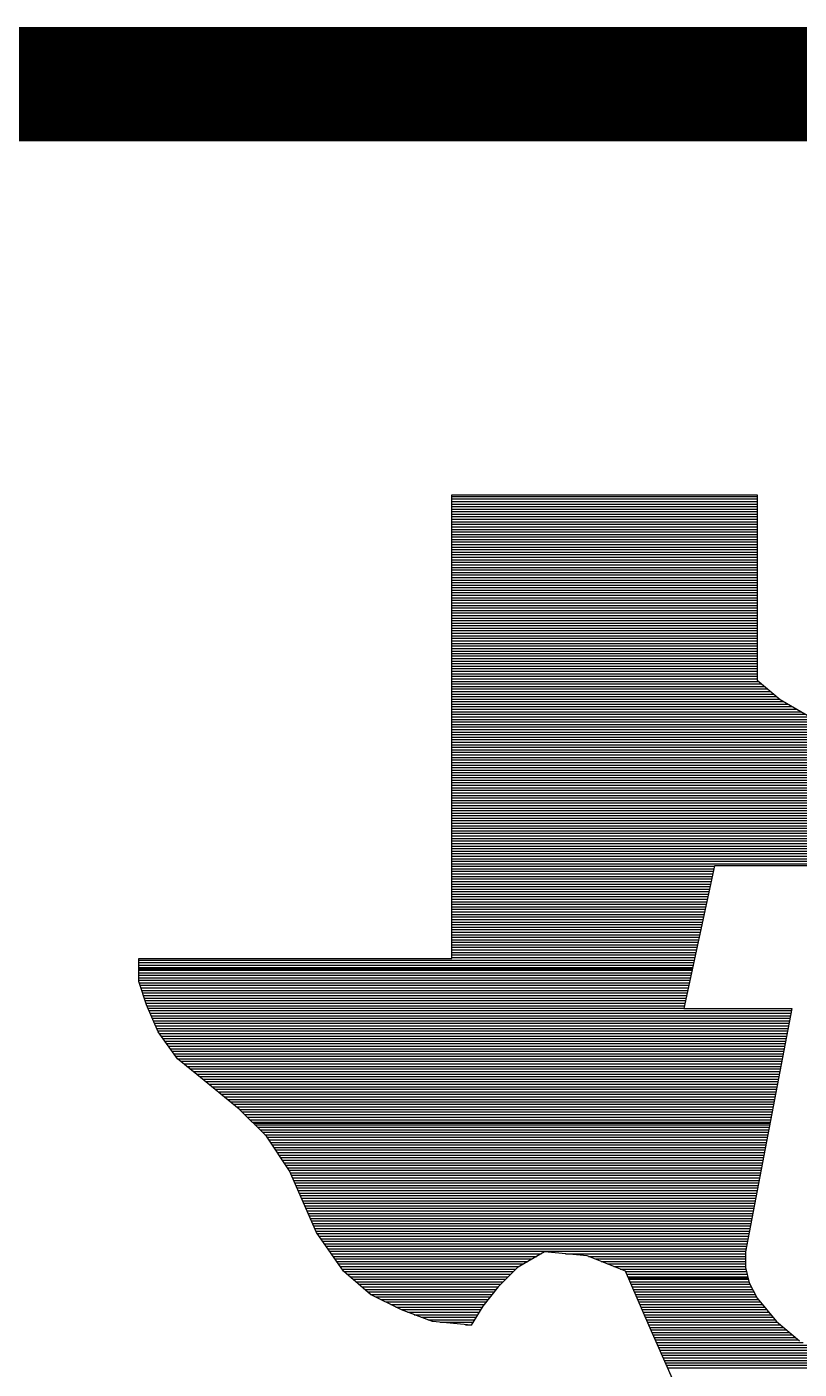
# Model space of a CAD drawing. Extents: x -19 to 106, y -45 to 160.
# Drawn here: x 1.535 to 3.249, y -28.598 to -25.619 of the extents above; entities that cross this region are included whole.
import ezdxf

# ---------------------------------------------------------------- set-up
doc = ezdxf.new("R2010")
doc.units = 0
doc.layers.add('DF_TITLE_BLOCK', color=2, linetype='CONTINUOUS')

msp = doc.modelspace()

# ---------------------------------------------------------------- linework, layer by layer
at = {"layer": 'DF_TITLE_BLOCK', "const_width": 0.254}
msp.add_lwpolyline([(-0.838708, -25.746202), (105.968292, -25.746202), (105.968292, -44.669202), (-18.618708, -44.669202), (-18.618708, -25.746202), (5.003292, -25.746202)], dxfattribs=at)
at = {"layer": 'DF_TITLE_BLOCK'}
for points in [[(2.478024, -27.686762), (2.478024, -26.658062)], [(2.478024, -27.686762), (2.478024, -26.658062)], [(2.478024, -27.686762), (2.478024, -26.658062)], [(2.478024, -26.658062), (3.155188, -26.658062)], [(2.478024, -26.658062), (3.155188, -26.658062)], [(2.478024, -26.658062), (3.155188, -26.658062)], [(2.478024, -26.661364), (3.155188, -26.661364)], [(3.155188, -26.658062), (3.155188, -27.069542)], [(3.155188, -26.658062), (3.155188, -27.069542)], [(3.155188, -26.658062), (3.155188, -27.069542)], [(2.478024, -26.666952), (3.155188, -26.666952)], [(2.478024, -26.67254), (3.155188, -26.67254)], [(2.478024, -26.678382), (3.155188, -26.678382)], [(2.478024, -26.68397), (3.155188, -26.68397)], [(2.478024, -26.689558), (3.155188, -26.689558)], [(2.478024, -26.695146), (3.155188, -26.695146)], [(2.478024, -26.700734), (3.155188, -26.700734)], [(2.478024, -26.706322), (3.155188, -26.706322)], [(2.478024, -26.71191), (3.155188, -26.71191)], [(2.478024, -26.717498), (3.155188, -26.717498)], [(2.478024, -26.72334), (3.155188, -26.72334)], [(2.478024, -26.728928), (3.155188, -26.728928)], [(2.478024, -26.734516), (3.155188, -26.734516)], [(2.478024, -26.740104), (3.155188, -26.740104)], [(2.478024, -26.745692), (3.155188, -26.745692)], [(2.478024, -26.75128), (3.155188, -26.75128)], [(2.478024, -26.756868), (3.155188, -26.756868)], [(2.478024, -26.762456), (3.155188, -26.762456)], [(2.478024, -26.768298), (3.155188, -26.768298)], [(2.478024, -26.773886), (3.155188, -26.773886)], [(2.478024, -26.779474), (3.155188, -26.779474)], [(2.478024, -26.785062), (3.155188, -26.785062)], [(2.478024, -26.79065), (3.155188, -26.79065)], [(2.478024, -26.796492), (3.155188, -26.796492)], [(2.478024, -26.80208), (3.155188, -26.80208)], [(2.478024, -26.807414), (3.155188, -26.807414)], [(2.478024, -26.813256), (3.155188, -26.813256)], [(2.478024, -26.818844), (3.155188, -26.818844)], [(2.478024, -26.824432), (3.155188, -26.824432)], [(2.478024, -26.83002), (3.155188, -26.83002)], [(2.478024, -26.835608), (3.155188, -26.835608)], [(2.478024, -26.84145), (3.155188, -26.84145)], [(2.478024, -26.847038), (3.155188, -26.847038)], [(2.478024, -26.852626), (3.155188, -26.852626)], [(2.478024, -26.858214), (3.155188, -26.858214)], [(2.478024, -26.863802), (3.155188, -26.863802)], [(2.478024, -26.86939), (3.155188, -26.86939)], [(2.478024, -26.874978), (3.155188, -26.874978)], [(2.478024, -26.880566), (3.155188, -26.880566)], [(2.478024, -26.886408), (3.155188, -26.886408)], [(2.478024, -26.891996), (3.155188, -26.891996)], [(2.478024, -26.897584), (3.155188, -26.897584)], [(2.478024, -26.903172), (3.155188, -26.903172)], [(2.478024, -26.90876), (3.155188, -26.90876)], [(2.478024, -26.914348), (3.155188, -26.914348)], [(2.478024, -26.919936), (3.155188, -26.919936)], [(2.478024, -26.925524), (3.155188, -26.925524)], [(2.478024, -26.931366), (3.155188, -26.931366)], [(2.478024, -26.936954), (3.155188, -26.936954)], [(2.478024, -26.942542), (3.155188, -26.942542)], [(2.478024, -26.94813), (3.155188, -26.94813)], [(2.478024, -26.953718), (3.155188, -26.953718)], [(2.478024, -26.959306), (3.155188, -26.959306)], [(2.478024, -26.964894), (3.155188, -26.964894)], [(2.478024, -26.970482), (3.155188, -26.970482)], [(2.478024, -26.976324), (3.155188, -26.976324)], [(2.478024, -26.981912), (3.155188, -26.981912)], [(2.478024, -26.9875), (3.155188, -26.9875)], [(2.478024, -26.993088), (3.155188, -26.993088)], [(2.478024, -26.998676), (3.155188, -26.998676)], [(2.478024, -27.004518), (3.155188, -27.004518)], [(2.478024, -27.010106), (3.155188, -27.010106)], [(2.478024, -27.01544), (3.155188, -27.01544)], [(2.478024, -27.021282), (3.155188, -27.021282)], [(2.478024, -27.02687), (3.155188, -27.02687)], [(2.478024, -27.032458), (3.155188, -27.032458)], [(2.478024, -27.038046), (3.155188, -27.038046)], [(2.478024, -27.043634), (3.155188, -27.043634)], [(2.478024, -27.049476), (3.155188, -27.049476)], [(2.478024, -27.055064), (3.155188, -27.055064)], [(2.478024, -27.060652), (3.155188, -27.060652)], [(2.478024, -27.06624), (3.155188, -27.06624)], [(2.478024, -27.071828), (3.157982, -27.071828)], [(2.478024, -27.077416), (3.164586, -27.077416)], [(3.155188, -27.069542), (3.206496, -27.112468)], [(3.155188, -27.069542), (3.206496, -27.112468)], [(3.155188, -27.069542), (3.206496, -27.112468)], [(2.478024, -27.083004), (3.171444, -27.083004)], [(2.478024, -27.088592), (3.178302, -27.088592)], [(2.478024, -27.094434), (3.184906, -27.094434)], [(2.478024, -27.100022), (3.191764, -27.100022)], [(2.478024, -27.10561), (3.198368, -27.10561)], [(2.478024, -27.111198), (3.205226, -27.111198)], [(2.478024, -27.116786), (3.21437, -27.116786)], [(2.478024, -27.122374), (3.224022, -27.122374)], [(2.478024, -27.127962), (3.233928, -27.127962)], [(2.478024, -27.13355), (3.243834, -27.13355)], [(2.478024, -27.139392), (3.25374, -27.139392)], [(3.206496, -27.112468), (3.266694, -27.146758)], [(3.206496, -27.112468), (3.266694, -27.146758)], [(3.206496, -27.112468), (3.266694, -27.146758)], [(2.478024, -27.14498), (3.263646, -27.14498)], [(2.478024, -27.150568), (3.276346, -27.150568)], [(2.478024, -27.156156), (3.290316, -27.156156)], [(2.478024, -27.161744), (3.30454, -27.161744)], [(2.478024, -27.167586), (3.320288, -27.167586)], [(2.478024, -27.17292), (3.337052, -27.17292)], [(2.478024, -27.178508), (3.35407, -27.178508)], [(2.478024, -27.18435), (3.360166, -27.18435)], [(2.478024, -27.189938), (3.35915, -27.189938)], [(2.478024, -27.195526), (3.358134, -27.195526)], [(2.478024, -27.201114), (3.356864, -27.201114)], [(2.478024, -27.206702), (3.355848, -27.206702)], [(2.478024, -27.212544), (3.354832, -27.212544)], [(2.478024, -27.218132), (3.353562, -27.218132)], [(2.478024, -27.223466), (3.352546, -27.223466)], [(2.478024, -27.229308), (3.351276, -27.229308)], [(2.478024, -27.234896), (3.35026, -27.234896)], [(2.478024, -27.240484), (3.34899, -27.240484)], [(2.478024, -27.246072), (3.347974, -27.246072)], [(2.478024, -27.25166), (3.346704, -27.25166)], [(2.478024, -27.257502), (3.345688, -27.257502)], [(2.478024, -27.26309), (3.344418, -27.26309)], [(2.478024, -27.268678), (3.343402, -27.268678)], [(2.478024, -27.274266), (3.342132, -27.274266)], [(2.478024, -27.279854), (3.341116, -27.279854)], [(2.478024, -27.285442), (3.3401, -27.285442)], [(2.478024, -27.29103), (3.33883, -27.29103)], [(2.478024, -27.296618), (3.337814, -27.296618)], [(2.478024, -27.30246), (3.336798, -27.30246)], [(2.478024, -27.308048), (3.335528, -27.308048)], [(2.478024, -27.313636), (3.334512, -27.313636)], [(2.478024, -27.319224), (3.333242, -27.319224)], [(2.478024, -27.324812), (3.332226, -27.324812)], [(2.478024, -27.3304), (3.33121, -27.3304)], [(2.478024, -27.335988), (3.32994, -27.335988)], [(2.478024, -27.341576), (3.328924, -27.341576)], [(2.478024, -27.347418), (3.327654, -27.347418)], [(2.478024, -27.353006), (3.326638, -27.353006)], [(2.478024, -27.358594), (3.325368, -27.358594)], [(2.478024, -27.364182), (3.324352, -27.364182)], [(2.478024, -27.36977), (3.323082, -27.36977)], [(2.478024, -27.375612), (3.322066, -27.375612)], [(2.478024, -27.380946), (3.320796, -27.380946)], [(2.478024, -27.386534), (3.31978, -27.386534)], [(2.478024, -27.392376), (3.31851, -27.392376)], [(2.478024, -27.397964), (3.317494, -27.397964)], [(2.478024, -27.403552), (3.316478, -27.403552)], [(2.478024, -27.40914), (3.315208, -27.40914)], [(2.478024, -27.414728), (3.314192, -27.414728)], [(2.478024, -27.42057), (3.313176, -27.42057)], [(2.478024, -27.426158), (3.311906, -27.426158)], [(2.478024, -27.431492), (3.31089, -27.431492)], [(2.478024, -27.437334), (3.30962, -27.437334)], [(2.478024, -27.442922), (3.308604, -27.442922)], [(2.478024, -27.44851), (3.307588, -27.44851)], [(2.478024, -27.454098), (3.306318, -27.454098)], [(2.478024, -27.459686), (3.305302, -27.459686)], [(2.478024, -27.465528), (3.304032, -27.465528)], [(2.478024, -27.471116), (3.303016, -27.471116)], [(2.478024, -27.476704), (3.301746, -27.476704)], [(2.478024, -27.482292), (3.0607, -27.482292)], [(2.478024, -27.48788), (3.05943, -27.48788)], [(2.478024, -27.493468), (3.05816, -27.493468)], [(3.060954, -27.481022), (2.992374, -27.798268)], [(3.060954, -27.481022), (2.992374, -27.798268)], [(3.060954, -27.481022), (2.992374, -27.798268)], [(3.300984, -27.481022), (3.060954, -27.481022)], [(3.300984, -27.481022), (3.060954, -27.481022)], [(3.300984, -27.481022), (3.060954, -27.481022)], [(2.478024, -27.499056), (3.05689, -27.499056)], [(2.478024, -27.504644), (3.05562, -27.504644)], [(2.478024, -27.510486), (3.054604, -27.510486)], [(2.478024, -27.516074), (3.053334, -27.516074)], [(2.478024, -27.521662), (3.052064, -27.521662)], [(2.478024, -27.52725), (3.050794, -27.52725)], [(2.478024, -27.532838), (3.049778, -27.532838)], [(2.478024, -27.538426), (3.048508, -27.538426)], [(2.478024, -27.544014), (3.047238, -27.544014)], [(2.478024, -27.549602), (3.046222, -27.549602)], [(2.478024, -27.555444), (3.044952, -27.555444)], [(2.478024, -27.561032), (3.043682, -27.561032)], [(2.478024, -27.56662), (3.042412, -27.56662)], [(2.478024, -27.572208), (3.041142, -27.572208)], [(2.478024, -27.577796), (3.040126, -27.577796)], [(2.478024, -27.583638), (3.038856, -27.583638)], [(2.478024, -27.588972), (3.037586, -27.588972)], [(2.478024, -27.59456), (3.036316, -27.59456)], [(2.478024, -27.600402), (3.035046, -27.600402)], [(2.478024, -27.60599), (3.03403, -27.60599)], [(2.478024, -27.611578), (3.03276, -27.611578)], [(2.478024, -27.617166), (3.03149, -27.617166)], [(2.478024, -27.622754), (3.03022, -27.622754)], [(2.478024, -27.628596), (3.02895, -27.628596)], [(2.478024, -27.634184), (3.027934, -27.634184)], [(2.478024, -27.639518), (3.026664, -27.639518)], [(2.478024, -27.64536), (3.025394, -27.64536)], [(2.478024, -27.650948), (3.024124, -27.650948)], [(2.478024, -27.656536), (3.022854, -27.656536)], [(2.478024, -27.662124), (3.021838, -27.662124)], [(2.478024, -27.667712), (3.020568, -27.667712)], [(2.478024, -27.673554), (3.019298, -27.673554)], [(1.783588, -27.738324), (1.783588, -27.686762)], [(1.783588, -27.686762), (2.478024, -27.686762)], [(1.783588, -27.686762), (2.478024, -27.686762)], [(1.783588, -27.738324), (1.783588, -27.686762)], [(1.783588, -27.686762), (2.478024, -27.686762)], [(1.783588, -27.738324), (1.783588, -27.686762)], [(1.783588, -27.690318), (3.015742, -27.690318)], [(1.783588, -27.695906), (3.014472, -27.695906)], [(1.783588, -27.701494), (3.013202, -27.701494)], [(2.478024, -27.679142), (3.018028, -27.679142)], [(2.478024, -27.68473), (3.016758, -27.68473)], [(1.783588, -27.707082), (3.011932, -27.707082)], [(1.783588, -27.709876), (3.011424, -27.709876)], [(1.783588, -27.71267), (3.010662, -27.71267)], [(1.783588, -27.718512), (3.009646, -27.718512)], [(1.783588, -27.7241), (3.008376, -27.7241)], [(1.783588, -27.729688), (3.007106, -27.729688)], [(1.783588, -27.735276), (3.005836, -27.735276)], [(1.800606, -27.789632), (1.783588, -27.738324)], [(1.800606, -27.789632), (1.783588, -27.738324)], [(1.800606, -27.789632), (1.783588, -27.738324)], [(1.784604, -27.740864), (3.004566, -27.740864)], [(1.786382, -27.746452), (3.00355, -27.746452)], [(1.78816, -27.75204), (3.00228, -27.75204)], [(1.790192, -27.757628), (3.00101, -27.757628)], [(1.79197, -27.76347), (2.99974, -27.76347)], [(1.793748, -27.769058), (2.99847, -27.769058)], [(1.79578, -27.774646), (2.997454, -27.774646)], [(1.797558, -27.780234), (2.996184, -27.780234)], [(1.79959, -27.785822), (2.995168, -27.785822)], [(1.826514, -27.849576), (1.800606, -27.789632)], [(1.826514, -27.849576), (1.800606, -27.789632)], [(1.826514, -27.849576), (1.800606, -27.789632)], [(1.801622, -27.791664), (2.993898, -27.791664)], [(1.803908, -27.796998), (2.992628, -27.796998)], [(1.806448, -27.802586), (3.231388, -27.802586)], [(1.808734, -27.808428), (3.230372, -27.808428)], [(1.811274, -27.814016), (3.229356, -27.814016)], [(1.81356, -27.819604), (3.22834, -27.819604)], [(1.815846, -27.825192), (3.22707, -27.825192)], [(2.992374, -27.798268), (3.232404, -27.798268)], [(2.992374, -27.798268), (3.232404, -27.798268)], [(2.992374, -27.798268), (3.232404, -27.798268)], [(3.232404, -27.798268), (3.137916, -28.295346)], [(3.232404, -27.798268), (3.137916, -28.295346)], [(3.232404, -27.798268), (3.137916, -28.295346)], [(1.818386, -27.83078), (3.226054, -27.83078)], [(1.820926, -27.836622), (3.225038, -27.836622)], [(1.823212, -27.84221), (3.224022, -27.84221)], [(1.825752, -27.847798), (3.223006, -27.847798)], [(1.869186, -27.909774), (1.826514, -27.849576)], [(1.869186, -27.909774), (1.826514, -27.849576)], [(1.869186, -27.909774), (1.826514, -27.849576)], [(1.829054, -27.853386), (3.221736, -27.853386)], [(1.833118, -27.858974), (3.22072, -27.858974)], [(1.837182, -27.864562), (3.219704, -27.864562)], [(1.841246, -27.87015), (3.218688, -27.87015)], [(1.84531, -27.875738), (3.217672, -27.875738)], [(1.84912, -27.88158), (3.216402, -27.88158)], [(1.853184, -27.887168), (3.215386, -27.887168)], [(1.857248, -27.892756), (3.21437, -27.892756)], [(1.861312, -27.898344), (3.213354, -27.898344)], [(1.865376, -27.903932), (3.212338, -27.903932)], [(1.869186, -27.90952), (3.211068, -27.90952)], [(1.912366, -27.944064), (1.869186, -27.909774)], [(1.912366, -27.944064), (1.869186, -27.909774)], [(1.912366, -27.944064), (1.869186, -27.909774)], [(1.876298, -27.915108), (3.210052, -27.915108)], [(1.88341, -27.920696), (3.209036, -27.920696)], [(1.890268, -27.926538), (3.20802, -27.926538)], [(1.89738, -27.932126), (3.207004, -27.932126)], [(1.904238, -27.937714), (3.205734, -27.937714)], [(1.91135, -27.943302), (3.204718, -27.943302)], [(2.006346, -28.021026), (1.912366, -27.944064)], [(2.006346, -28.021026), (1.912366, -27.944064)], [(2.006346, -28.021026), (1.912366, -27.944064)], [(1.918462, -27.94889), (3.203702, -27.94889)], [(1.92532, -27.954478), (3.202686, -27.954478)], [(1.932178, -27.960066), (3.20167, -27.960066)], [(1.939036, -27.965654), (3.200654, -27.965654)], [(1.945894, -27.971496), (3.199638, -27.971496)], [(1.952752, -27.977084), (3.198622, -27.977084)], [(1.95961, -27.982672), (3.197352, -27.982672)], [(1.966468, -27.98826), (3.196336, -27.98826)], [(1.973326, -27.993848), (3.19532, -27.993848)], [(1.980184, -27.99969), (3.194304, -27.99969)], [(1.987042, -28.005024), (3.193288, -28.005024)], [(1.9939, -28.010612), (3.192018, -28.010612)], [(2.000758, -28.016454), (3.191002, -28.016454)], [(2.066544, -28.081224), (2.006346, -28.021026)], [(2.066544, -28.081224), (2.006346, -28.021026)], [(2.066544, -28.081224), (2.006346, -28.021026)], [(2.007362, -28.022042), (3.189986, -28.022042)], [(2.01295, -28.02763), (3.18897, -28.02763)], [(2.018538, -28.033218), (3.187954, -28.033218)], [(2.02438, -28.038806), (3.186684, -28.038806)], [(2.029968, -28.044648), (3.185668, -28.044648)], [(2.035556, -28.050236), (3.184652, -28.050236)], [(2.038096, -28.052776), (3.184144, -28.052776)], [(2.041144, -28.055824), (3.183636, -28.055824)], [(2.046732, -28.061412), (3.18262, -28.061412)], [(2.052574, -28.067), (3.18135, -28.067)], [(2.057908, -28.072588), (3.180334, -28.072588)], [(2.063496, -28.078176), (3.179318, -28.078176)], [(2.118106, -28.158186), (2.066544, -28.081224)], [(2.118106, -28.158186), (2.066544, -28.081224)], [(2.118106, -28.158186), (2.066544, -28.081224)], [(2.068322, -28.083764), (3.178302, -28.083764)], [(2.072132, -28.089606), (3.177286, -28.089606)], [(2.075688, -28.095194), (3.176016, -28.095194)], [(2.079498, -28.100782), (3.175, -28.100782)], [(2.083308, -28.10637), (3.173984, -28.10637)], [(2.087118, -28.111958), (3.172968, -28.111958)], [(2.090928, -28.117546), (3.171952, -28.117546)], [(2.094484, -28.123134), (3.170682, -28.123134)], [(2.098294, -28.128722), (3.169666, -28.128722)], [(2.102104, -28.134564), (3.16865, -28.134564)], [(2.105914, -28.140152), (3.167634, -28.140152)], [(2.109724, -28.14574), (3.166618, -28.14574)], [(2.11328, -28.151328), (3.165348, -28.151328)], [(2.11709, -28.156916), (3.164332, -28.156916)], [(2.177796, -28.295346), (2.118106, -28.158186)], [(2.177796, -28.295346), (2.118106, -28.158186)], [(2.177796, -28.295346), (2.118106, -28.158186)], [(2.119884, -28.162504), (3.163316, -28.162504)], [(2.12217, -28.168092), (3.1623, -28.168092)], [(2.12471, -28.17368), (3.161284, -28.17368)], [(2.12725, -28.179522), (3.160014, -28.179522)], [(2.12979, -28.18511), (3.158998, -28.18511)], [(2.132076, -28.190698), (3.157982, -28.190698)], [(2.134616, -28.196286), (3.156966, -28.196286)], [(2.137156, -28.201874), (3.15595, -28.201874)], [(2.139442, -28.207716), (3.15468, -28.207716)], [(2.141982, -28.213304), (3.153664, -28.213304)], [(2.144268, -28.218638), (3.152648, -28.218638)], [(2.147062, -28.22448), (3.151632, -28.22448)], [(2.149348, -28.230068), (3.150616, -28.230068)], [(2.151888, -28.235656), (3.149346, -28.235656)], [(2.154174, -28.241244), (3.14833, -28.241244)], [(2.156714, -28.246832), (3.147314, -28.246832)], [(2.159254, -28.252674), (3.146298, -28.252674)], [(2.16154, -28.258262), (3.145282, -28.258262)], [(2.16408, -28.26385), (3.144012, -28.26385)], [(2.16662, -28.269438), (3.142996, -28.269438)], [(2.16916, -28.275026), (3.14198, -28.275026)], [(2.171446, -28.280614), (3.140964, -28.280614)], [(2.173986, -28.286202), (3.139948, -28.286202)], [(2.176272, -28.29179), (3.138678, -28.29179)], [(2.237994, -28.381198), (2.177796, -28.295346)], [(2.237994, -28.381198), (2.177796, -28.295346)], [(2.237994, -28.381198), (2.177796, -28.295346)], [(2.17932, -28.297632), (3.137662, -28.297632)], [(3.137916, -28.295346), (3.129534, -28.338272)], [(3.137916, -28.295346), (3.129534, -28.338272)], [(3.137916, -28.295346), (3.129534, -28.338272)], [(2.183384, -28.30322), (3.136392, -28.30322)], [(2.187448, -28.308808), (3.135376, -28.308808)], [(2.191258, -28.314396), (3.134106, -28.314396)], [(2.195068, -28.319984), (3.13309, -28.319984)], [(2.199132, -28.325572), (3.132074, -28.325572)], [(2.202942, -28.33116), (3.130804, -28.33116)], [(2.207006, -28.336748), (3.129788, -28.336748)], [(2.21107, -28.34259), (2.676398, -28.34259)], [(2.21488, -28.348178), (2.666492, -28.348178)], [(2.21869, -28.353766), (2.656586, -28.353766)], [(2.222754, -28.359354), (2.646934, -28.359354)], [(2.683764, -28.338272), (2.623566, -28.372562)], [(2.683764, -28.338272), (2.623566, -28.372562)], [(2.683764, -28.338272), (2.623566, -28.372562)], [(2.777998, -28.346908), (2.683764, -28.338272)], [(2.777998, -28.346908), (2.683764, -28.338272)], [(2.777998, -28.346908), (2.683764, -28.338272)], [(2.730246, -28.34259), (3.129534, -28.34259)], [(2.863596, -28.381198), (2.777998, -28.346908)], [(2.863596, -28.381198), (2.777998, -28.346908)], [(2.863596, -28.381198), (2.777998, -28.346908)], [(2.7813, -28.348178), (3.129534, -28.348178)], [(2.79527, -28.353766), (3.129534, -28.353766)], [(2.80924, -28.359354), (3.129534, -28.359354)], [(3.129534, -28.338272), (3.129534, -28.372562)], [(3.129534, -28.338272), (3.129534, -28.372562)], [(3.129534, -28.338272), (3.129534, -28.372562)], [(2.226564, -28.364942), (2.637028, -28.364942)], [(2.230628, -28.370784), (2.627122, -28.370784)], [(2.234692, -28.376118), (2.62001, -28.376118)], [(2.297938, -28.432506), (2.237994, -28.381198)], [(2.297938, -28.432506), (2.237994, -28.381198)], [(2.297938, -28.432506), (2.237994, -28.381198)], [(2.238756, -28.381706), (2.614422, -28.381706)], [(2.24536, -28.387548), (2.608834, -28.387548)], [(2.623566, -28.372562), (2.580894, -28.415488)], [(2.623566, -28.372562), (2.580894, -28.415488)], [(2.623566, -28.372562), (2.580894, -28.415488)], [(2.82321, -28.364942), (3.129534, -28.364942)], [(2.837434, -28.370784), (3.129534, -28.370784)], [(2.851404, -28.376118), (3.130296, -28.376118)], [(2.915158, -28.501086), (2.863596, -28.381198)], [(2.915158, -28.501086), (2.863596, -28.381198)], [(2.915158, -28.501086), (2.863596, -28.381198)], [(2.864104, -28.381706), (3.13182, -28.381706)], [(2.86639, -28.387548), (3.133344, -28.387548)], [(3.129534, -28.372562), (3.137916, -28.406852)], [(3.129534, -28.372562), (3.137916, -28.406852)], [(3.129534, -28.372562), (3.137916, -28.406852)], [(2.251964, -28.393136), (2.603246, -28.393136)], [(2.258568, -28.398724), (2.597658, -28.398724)], [(2.265172, -28.404312), (2.59207, -28.404312)], [(2.271522, -28.4099), (2.586228, -28.4099)], [(2.278126, -28.415742), (2.58064, -28.415742)], [(2.580894, -28.415488), (2.546604, -28.458414)], [(2.580894, -28.415488), (2.546604, -28.458414)], [(2.580894, -28.415488), (2.546604, -28.458414)], [(2.86893, -28.393136), (3.134614, -28.393136)], [(2.869946, -28.395676), (3.135376, -28.395676)], [(2.871216, -28.398724), (3.136138, -28.398724)], [(2.873756, -28.404312), (3.137408, -28.404312)], [(2.876042, -28.4099), (3.139694, -28.4099)], [(2.878582, -28.415742), (3.142488, -28.415742)], [(3.137916, -28.406852), (3.155188, -28.441142)], [(3.137916, -28.406852), (3.155188, -28.441142)], [(3.137916, -28.406852), (3.155188, -28.441142)], [(2.28473, -28.42133), (2.576322, -28.42133)], [(2.291334, -28.426664), (2.57175, -28.426664)], [(2.366518, -28.466796), (2.297938, -28.432506)], [(2.297938, -28.432506), (2.567178, -28.432506)], [(2.366518, -28.466796), (2.297938, -28.432506)], [(2.366518, -28.466796), (2.297938, -28.432506)], [(2.30886, -28.438094), (2.562606, -28.438094)], [(2.32029, -28.443682), (2.558288, -28.443682)], [(2.331466, -28.44927), (2.553716, -28.44927)], [(2.880868, -28.42133), (3.145282, -28.42133)], [(2.883408, -28.426664), (3.148076, -28.426664)], [(2.885694, -28.432506), (3.15087, -28.432506)], [(2.88798, -28.438094), (3.153664, -28.438094)], [(2.89052, -28.443682), (3.157474, -28.443682)], [(2.89306, -28.44927), (3.162046, -28.44927)], [(3.155188, -28.441142), (3.198114, -28.492704)], [(3.155188, -28.441142), (3.198114, -28.492704)], [(3.155188, -28.441142), (3.198114, -28.492704)], [(2.342642, -28.454858), (2.549398, -28.454858)], [(2.353818, -28.4607), (2.54508, -28.4607)], [(2.365248, -28.466288), (2.541778, -28.466288)], [(2.435098, -28.492704), (2.366518, -28.466796)], [(2.435098, -28.492704), (2.366518, -28.466796)], [(2.435098, -28.492704), (2.366518, -28.466796)], [(2.379726, -28.471876), (2.538476, -28.471876)], [(2.394712, -28.477464), (2.535174, -28.477464)], [(2.546604, -28.458414), (2.520696, -28.501086)], [(2.546604, -28.458414), (2.520696, -28.501086)], [(2.546604, -28.458414), (2.520696, -28.501086)], [(2.895346, -28.454858), (3.166618, -28.454858)], [(2.897886, -28.4607), (3.171444, -28.4607)], [(2.900172, -28.466288), (3.176016, -28.466288)], [(2.902458, -28.471876), (3.180842, -28.471876)], [(2.904998, -28.477464), (3.185414, -28.477464)], [(2.409698, -28.483052), (2.531872, -28.483052)], [(2.424684, -28.48864), (2.528316, -28.48864)], [(2.520696, -28.501086), (2.435098, -28.492704)], [(2.520696, -28.501086), (2.435098, -28.492704)], [(2.520696, -28.501086), (2.435098, -28.492704)], [(2.45237, -28.494228), (2.525014, -28.494228)], [(2.508504, -28.499816), (2.521458, -28.499816)], [(2.907538, -28.483052), (3.19024, -28.483052)], [(2.909824, -28.48864), (3.194812, -28.48864)], [(2.912364, -28.494228), (3.200146, -28.494228)], [(2.91465, -28.499816), (3.207004, -28.499816)], [(2.975356, -28.638246), (2.915158, -28.501086)], [(2.975356, -28.638246), (2.915158, -28.501086)], [(2.975356, -28.638246), (2.915158, -28.501086)], [(2.916936, -28.505658), (3.213608, -28.505658)], [(3.198114, -28.492704), (3.249676, -28.535376)], [(3.198114, -28.492704), (3.249676, -28.535376)], [(3.198114, -28.492704), (3.249676, -28.535376)], [(2.91973, -28.511246), (3.220212, -28.511246)], [(2.922016, -28.516834), (3.22707, -28.516834)], [(2.924556, -28.522422), (3.233928, -28.522422)], [(2.926842, -28.52801), (3.240532, -28.52801)], [(2.929382, -28.533598), (3.24739, -28.533598)], [(2.931922, -28.539186), (3.257296, -28.539186)], [(2.934208, -28.544774), (3.268472, -28.544774)], [(2.936748, -28.550616), (3.279648, -28.550616)], [(2.939288, -28.556204), (3.290824, -28.556204)], [(2.941828, -28.561792), (3.302254, -28.561792)], [(2.944114, -28.56738), (3.31343, -28.56738)], [(2.946654, -28.572968), (3.326384, -28.572968)], [(2.94894, -28.57881), (3.340354, -28.57881)], [(2.95148, -28.584144), (3.354324, -28.584144)], [(2.95402, -28.589732), (3.38201, -28.589732)], [(2.95656, -28.595574), (3.926586, -28.595574)]]:
    msp.add_lwpolyline(points, dxfattribs=at)

doc.saveas('drawing.dxf')
